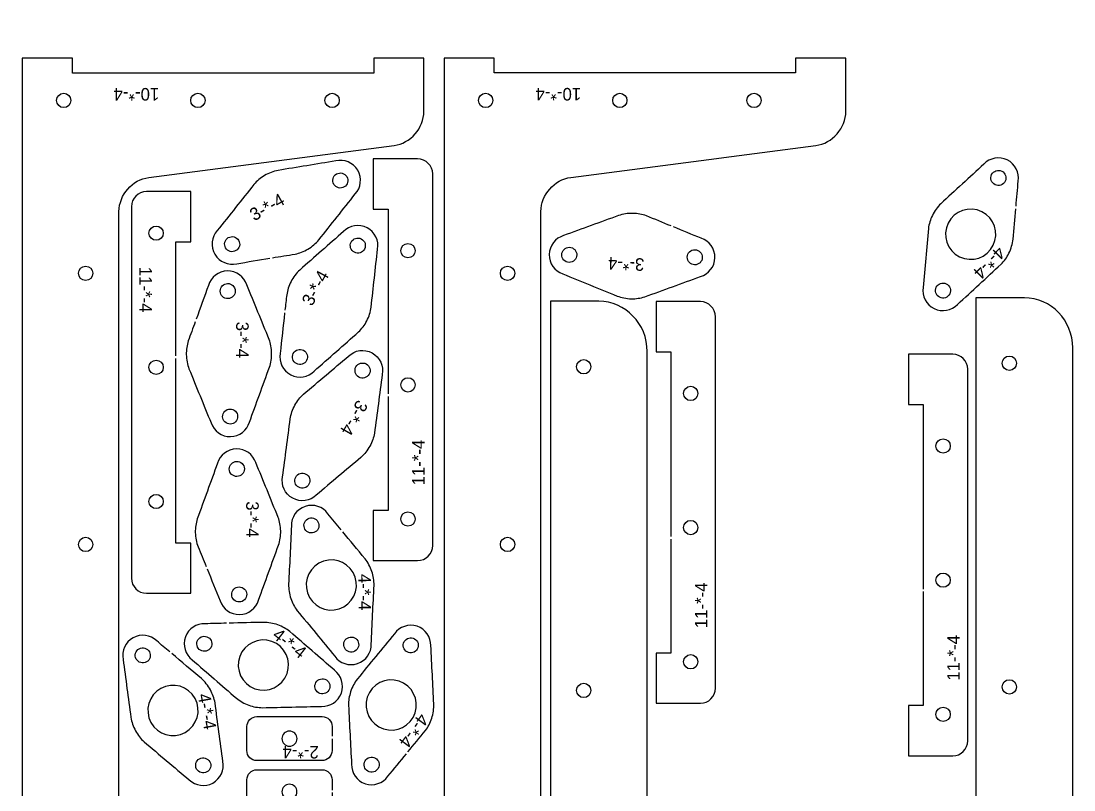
# Model space of a CAD drawing. Extents: x 573 to 951, y 367 to 673.
# Drawn here: x 573.3 to 783, y 519.4 to 672.6 of the extents above; entities that cross this region are included whole.
import ezdxf

# ---------------------------------------------------------------- set-up
doc = ezdxf.new("R2010")
doc.units = 0
for name, color, linetype in [('graviranje', 3, 'CONTINUOUS'), ('holes', 5, 'CONTINUOUS'), ('izrez', 7, 'CONTINUOUS')]:
    doc.layers.add(name, color=color, linetype=linetype)

msp = doc.modelspace()

# ---------------------------------------------------------------- linework, layer by layer
at = {"layer": 'holes'}
for points in [[(581.83, 655.32), (582.61, 655.32), (583.25, 655.96), (583.25, 656.75), (583.25, 657.53), (582.61, 658.17), (581.83, 658.17), (581.04, 658.17), (580.4, 657.53), (580.4, 656.75), (580.4, 655.96), (581.04, 655.32), (581.83, 655.32)], [(608.55, 655.32), (609.34, 655.32), (609.97, 655.96), (609.97, 656.75), (609.97, 657.53), (609.34, 658.17), (608.55, 658.17), (607.76, 658.17), (607.12, 657.53), (607.12, 656.75), (607.12, 655.96), (607.76, 655.32), (608.55, 655.32)], [(635.27, 655.32), (636.06, 655.32), (636.7, 655.96), (636.7, 656.75), (636.7, 657.53), (636.06, 658.17), (635.27, 658.17), (634.49, 658.17), (633.85, 657.53), (633.85, 656.75), (633.85, 655.96), (634.49, 655.32), (635.27, 655.32)], [(665.84, 655.32), (666.63, 655.32), (667.27, 655.96), (667.27, 656.75), (667.27, 657.54), (666.63, 658.17), (665.84, 658.17), (665.06, 658.17), (664.42, 657.54), (664.42, 656.75), (664.42, 655.96), (665.06, 655.32), (665.84, 655.32)], [(692.57, 655.32), (693.35, 655.32), (693.99, 655.96), (693.99, 656.75), (693.99, 657.54), (693.35, 658.17), (692.57, 658.17), (691.78, 658.17), (691.14, 657.54), (691.14, 656.75), (691.14, 655.96), (691.78, 655.32), (692.57, 655.32)], [(719.29, 655.32), (720.08, 655.32), (720.72, 655.96), (720.72, 656.75), (720.72, 657.54), (720.08, 658.17), (719.29, 658.17), (718.5, 658.17), (717.87, 657.54), (717.87, 656.75), (717.87, 655.96), (718.5, 655.32), (719.29, 655.32)], [(635.62, 640.03), (636.04, 639.32), (636.96, 639.08), (637.67, 639.5), (638.39, 639.92), (638.62, 640.84), (638.2, 641.56), (637.78, 642.27), (636.86, 642.51), (636.15, 642.09), (635.44, 641.67), (635.2, 640.75), (635.62, 640.03)], [(767.29, 639.96), (768.04, 639.59), (768.94, 639.9), (769.3, 640.64), (769.67, 641.38), (769.36, 642.28), (768.62, 642.65), (767.87, 643.02), (766.98, 642.71), (766.61, 641.97), (766.24, 641.22), (766.55, 640.32), (767.29, 639.96)], [(757.95, 632.3), (759.17, 634.77), (762.17, 635.79), (764.64, 634.57), (767.12, 633.35), (768.14, 630.36), (766.92, 627.88), (765.7, 625.4), (762.7, 624.38), (760.22, 625.6), (757.75, 626.82), (756.73, 629.82), (757.95, 632.3)], [(601.65, 630.3), (601.65, 631.09), (601.01, 631.72), (600.23, 631.72), (599.44, 631.72), (598.8, 631.09), (598.8, 630.3), (598.8, 629.51), (599.44, 628.88), (600.23, 628.88), (601.01, 628.88), (601.65, 629.51), (601.65, 630.3)], [(614.07, 627.36), (614.49, 626.64), (615.41, 626.4), (616.13, 626.82), (616.84, 627.24), (617.08, 628.16), (616.66, 628.88), (616.24, 629.59), (615.32, 629.83), (614.6, 629.41), (613.89, 628.99), (613.65, 628.07), (614.07, 627.36)], [(639.7, 626.5), (640.43, 626.12), (641.34, 626.41), (641.72, 627.14), (642.1, 627.88), (641.82, 628.78), (641.08, 629.17), (640.35, 629.55), (639.44, 629.26), (639.06, 628.53), (638.68, 627.79), (638.96, 626.89), (639.7, 626.5)], [(648.95, 626.81), (648.95, 626.02), (649.59, 625.39), (650.38, 625.39), (651.17, 625.39), (651.8, 626.02), (651.8, 626.81), (651.8, 627.6), (651.17, 628.24), (650.38, 628.24), (649.59, 628.24), (648.95, 627.6), (648.95, 626.81)], [(684, 625.96), (684.01, 626.78), (683.35, 627.47), (682.53, 627.49), (681.7, 627.5), (681.01, 626.84), (681, 626.02), (680.98, 625.19), (681.64, 624.5), (682.47, 624.49), (683.3, 624.47), (683.98, 625.13), (684, 625.96)], [(708.99, 625.47), (709.01, 626.3), (708.35, 626.98), (707.52, 627), (706.69, 627.01), (706.01, 626.35), (705.99, 625.53), (705.98, 624.7), (706.63, 624.01), (707.46, 624), (708.29, 623.98), (708.98, 624.64), (708.99, 625.47)], [(587.61, 622.31), (587.61, 623.09), (586.98, 623.73), (586.19, 623.73), (585.4, 623.73), (584.76, 623.09), (584.76, 622.31), (584.76, 621.52), (585.4, 620.88), (586.19, 620.88), (586.98, 620.88), (587.61, 621.52), (587.61, 622.31)], [(671.63, 622.31), (671.63, 623.1), (670.99, 623.73), (670.21, 623.73), (669.42, 623.73), (668.78, 623.1), (668.78, 622.31), (668.78, 621.52), (669.42, 620.88), (670.21, 620.88), (670.99, 620.88), (671.63, 621.52), (671.63, 622.31)], [(614.46, 620.27), (613.63, 620.26), (612.97, 619.57), (612.99, 618.75), (613, 617.92), (613.69, 617.26), (614.51, 617.28), (615.34, 617.29), (616, 617.98), (615.98, 618.8), (615.97, 619.63), (615.29, 620.29), (614.46, 620.27)], [(756.25, 617.53), (756.99, 617.16), (757.89, 617.47), (758.26, 618.21), (758.62, 618.96), (758.32, 619.85), (757.57, 620.22), (756.83, 620.59), (755.93, 620.28), (755.57, 619.54), (755.2, 618.79), (755.51, 617.9), (756.25, 617.53)], [(628.17, 604.32), (628.91, 603.94), (629.81, 604.22), (630.2, 604.96), (630.58, 605.69), (630.29, 606.6), (629.56, 606.98), (628.82, 607.36), (627.92, 607.08), (627.53, 606.34), (627.15, 605.61), (627.44, 604.7), (628.17, 604.32)], [(601.65, 603.58), (601.65, 604.36), (601.01, 605), (600.23, 605), (599.44, 605), (598.8, 604.36), (598.8, 603.58), (598.8, 602.79), (599.44, 602.15), (600.23, 602.15), (601.01, 602.15), (601.65, 602.79), (601.65, 603.58)], [(642.05, 604.26), (641.32, 604.66), (640.41, 604.39), (640.01, 603.66), (639.61, 602.94), (639.88, 602.02), (640.61, 601.63), (641.33, 601.23), (642.24, 601.5), (642.64, 602.22), (643.04, 602.95), (642.77, 603.86), (642.05, 604.26)], [(685.38, 605.12), (684.59, 605.12), (683.95, 604.48), (683.95, 603.7), (683.95, 602.91), (684.59, 602.27), (685.38, 602.27), (686.17, 602.27), (686.8, 602.91), (686.8, 603.7), (686.8, 604.48), (686.17, 605.12), (685.38, 605.12)], [(770.13, 605.82), (769.35, 605.82), (768.71, 605.18), (768.71, 604.4), (768.71, 603.61), (769.35, 602.97), (770.13, 602.97), (770.92, 602.97), (771.56, 603.61), (771.56, 604.4), (771.56, 605.18), (770.92, 605.82), (770.13, 605.82)], [(648.95, 600.09), (648.95, 599.3), (649.59, 598.66), (650.38, 598.66), (651.17, 598.66), (651.8, 599.3), (651.8, 600.09), (651.8, 600.87), (651.17, 601.51), (650.38, 601.51), (649.59, 601.51), (648.95, 600.87), (648.95, 600.09)], [(705.26, 598.39), (705.26, 597.6), (705.9, 596.96), (706.69, 596.96), (707.47, 596.96), (708.11, 597.6), (708.11, 598.39), (708.11, 599.17), (707.47, 599.81), (706.69, 599.81), (705.9, 599.81), (705.26, 599.17), (705.26, 598.39)], [(614.94, 595.28), (614.11, 595.26), (613.45, 594.58), (613.47, 593.75), (613.48, 592.92), (614.17, 592.26), (614.99, 592.28), (615.82, 592.3), (616.48, 592.98), (616.46, 593.81), (616.45, 594.64), (615.77, 595.3), (614.94, 595.28)], [(755.51, 587.91), (755.51, 587.12), (756.15, 586.49), (756.93, 586.49), (757.72, 586.49), (758.36, 587.12), (758.36, 587.91), (758.36, 588.7), (757.72, 589.34), (756.93, 589.34), (756.15, 589.34), (755.51, 588.7), (755.51, 587.91)], [(616.26, 584.84), (615.43, 584.82), (614.77, 584.14), (614.79, 583.31), (614.8, 582.48), (615.49, 581.82), (616.32, 581.84), (617.15, 581.85), (617.8, 582.54), (617.79, 583.36), (617.77, 584.19), (617.09, 584.85), (616.26, 584.84)], [(630.06, 582.32), (629.33, 582.72), (628.42, 582.45), (628.02, 581.72), (627.62, 581), (627.89, 580.09), (628.62, 579.69), (629.35, 579.29), (630.26, 579.56), (630.65, 580.29), (631.05, 581.01), (630.78, 581.92), (630.06, 582.32)], [(601.65, 576.85), (601.65, 577.64), (601.01, 578.28), (600.23, 578.28), (599.44, 578.28), (598.8, 577.64), (598.8, 576.85), (598.8, 576.06), (599.44, 575.43), (600.23, 575.43), (601.01, 575.43), (601.65, 576.06), (601.65, 576.85)], [(648.95, 573.36), (648.95, 572.57), (649.59, 571.94), (650.38, 571.94), (651.17, 571.94), (651.8, 572.57), (651.8, 573.36), (651.8, 574.15), (651.17, 574.79), (650.38, 574.79), (649.59, 574.79), (648.95, 574.15), (648.95, 573.36)], [(631.64, 570.66), (632.42, 570.92), (632.85, 571.77), (632.58, 572.56), (632.32, 573.34), (631.47, 573.77), (630.69, 573.51), (629.9, 573.24), (629.48, 572.39), (629.74, 571.61), (630, 570.82), (630.85, 570.4), (631.64, 570.66)], [(705.26, 571.66), (705.26, 570.87), (705.9, 570.24), (706.69, 570.24), (707.47, 570.24), (708.11, 570.87), (708.11, 571.66), (708.11, 572.45), (707.47, 573.09), (706.69, 573.09), (705.9, 573.09), (705.26, 572.45), (705.26, 571.66)], [(586.19, 566.87), (586.98, 566.87), (587.61, 567.51), (587.61, 568.3), (587.61, 569.08), (586.98, 569.72), (586.19, 569.72), (585.4, 569.72), (584.76, 569.08), (584.76, 568.3), (584.76, 567.51), (585.4, 566.87), (586.19, 566.87)], [(670.21, 566.88), (670.99, 566.88), (671.63, 567.51), (671.63, 568.3), (671.63, 569.09), (670.99, 569.73), (670.21, 569.73), (669.42, 569.73), (668.78, 569.09), (668.78, 568.3), (668.78, 567.51), (669.42, 566.88), (670.21, 566.88)], [(630.37, 558.64), (629.5, 561.26), (630.91, 564.09), (633.53, 564.97), (636.15, 565.84), (638.99, 564.43), (639.86, 561.81), (640.73, 559.19), (639.32, 556.35), (636.7, 555.48), (634.08, 554.61), (631.25, 556.02), (630.37, 558.64)], [(755.51, 561.19), (755.51, 560.4), (756.15, 559.76), (756.93, 559.76), (757.72, 559.76), (758.36, 560.4), (758.36, 561.19), (758.36, 561.97), (757.72, 562.61), (756.93, 562.61), (756.15, 562.61), (755.51, 561.97), (755.51, 561.19)], [(616.74, 559.84), (615.91, 559.82), (615.25, 559.14), (615.27, 558.31), (615.28, 557.48), (615.97, 556.83), (616.8, 556.84), (617.63, 556.86), (618.28, 557.54), (618.27, 558.37), (618.25, 559.2), (617.57, 559.86), (616.74, 559.84)], [(611.23, 548.01), (611.51, 548.78), (611.11, 549.64), (610.33, 549.92), (609.55, 550.21), (608.69, 549.8), (608.41, 549.02), (608.13, 548.24), (608.53, 547.38), (609.31, 547.1), (610.09, 546.82), (610.95, 547.23), (611.23, 548.01)], [(619.89, 539.57), (617.29, 540.51), (615.94, 543.37), (616.88, 545.97), (617.81, 548.57), (620.68, 549.92), (623.27, 548.98), (625.87, 548.05), (627.22, 545.18), (626.29, 542.58), (625.35, 539.99), (622.48, 538.64), (619.89, 539.57)], [(639.54, 546.94), (640.33, 547.21), (640.75, 548.05), (640.49, 548.84), (640.23, 549.63), (639.38, 550.05), (638.59, 549.79), (637.81, 549.53), (637.38, 548.68), (637.65, 547.89), (637.91, 547.11), (638.76, 546.68), (639.54, 546.94)], [(650.46, 546.78), (651.25, 546.52), (652.1, 546.95), (652.36, 547.73), (652.61, 548.52), (652.19, 549.37), (651.4, 549.63), (650.61, 549.89), (649.76, 549.46), (649.51, 548.67), (649.25, 547.88), (649.68, 547.03), (650.46, 546.78)], [(598.29, 544.89), (599.02, 545.29), (599.28, 546.2), (598.88, 546.93), (598.49, 547.65), (597.57, 547.92), (596.85, 547.52), (596.12, 547.12), (595.86, 546.21), (596.25, 545.48), (596.65, 544.76), (597.56, 544.49), (598.29, 544.89)], [(705.26, 544.94), (705.26, 544.15), (705.9, 543.51), (706.69, 543.51), (707.47, 543.51), (708.11, 544.15), (708.11, 544.94), (708.11, 545.72), (707.47, 546.36), (706.69, 546.36), (705.9, 546.36), (705.26, 545.72), (705.26, 544.94)], [(599.2, 532.84), (597.87, 535.26), (598.76, 538.3), (601.18, 539.63), (603.6, 540.96), (606.64, 540.08), (607.97, 537.65), (609.3, 535.23), (608.41, 532.19), (605.99, 530.87), (603.57, 529.54), (600.53, 530.42), (599.2, 532.84)], [(634.75, 539.54), (635.03, 540.31), (634.63, 541.17), (633.85, 541.45), (633.07, 541.74), (632.21, 541.33), (631.93, 540.55), (631.65, 539.77), (632.05, 538.91), (632.83, 538.63), (633.61, 538.35), (634.47, 538.76), (634.75, 539.54)], [(642.28, 537.88), (643.15, 540.51), (645.97, 541.94), (648.59, 541.07), (651.22, 540.21), (652.65, 537.39), (651.79, 534.77), (650.93, 532.14), (648.1, 530.71), (645.48, 531.57), (642.85, 532.43), (641.42, 535.26), (642.28, 537.88)], [(770.13, 541.35), (769.35, 541.35), (768.71, 540.71), (768.71, 539.92), (768.71, 539.14), (769.35, 538.5), (770.13, 538.5), (770.92, 538.5), (771.56, 539.14), (771.56, 539.92), (771.56, 540.71), (770.92, 541.35), (770.13, 541.35)], [(685.38, 540.65), (684.59, 540.65), (683.95, 540.01), (683.95, 539.22), (683.95, 538.44), (684.59, 537.8), (685.38, 537.8), (686.17, 537.8), (686.8, 538.44), (686.8, 539.22), (686.8, 540.01), (686.17, 540.65), (685.38, 540.65)], [(755.51, 534.46), (755.51, 533.67), (756.15, 533.04), (756.93, 533.04), (757.72, 533.04), (758.36, 533.67), (758.36, 534.46), (758.36, 535.25), (757.72, 535.89), (756.93, 535.89), (756.15, 535.89), (755.51, 535.25), (755.51, 534.46)], [(625.28, 529.62), (625.28, 530.45), (625.95, 531.12), (626.78, 531.12), (627.61, 531.12), (628.28, 530.45), (628.28, 529.62), (628.28, 528.79), (627.61, 528.12), (626.78, 528.12), (625.95, 528.12), (625.28, 528.79), (625.28, 529.62)], [(610.32, 522.98), (611.05, 523.37), (611.31, 524.29), (610.91, 525.01), (610.51, 525.74), (609.6, 526), (608.88, 525.61), (608.15, 525.21), (607.88, 524.3), (608.28, 523.57), (608.68, 522.84), (609.59, 522.58), (610.32, 522.98)], [(642.67, 523.02), (643.46, 522.76), (644.31, 523.19), (644.56, 523.98), (644.82, 524.77), (644.39, 525.61), (643.61, 525.87), (642.82, 526.13), (641.97, 525.7), (641.71, 524.91), (641.45, 524.13), (641.88, 523.28), (642.67, 523.02)], [(625.27, 519.04), (625.27, 519.87), (625.95, 520.54), (626.77, 520.54), (627.6, 520.54), (628.27, 519.87), (628.27, 519.04), (628.27, 518.21), (627.6, 517.54), (626.77, 517.54), (625.95, 517.54), (625.27, 518.21), (625.27, 519.04)]]:
    msp.add_open_spline(points, degree=3, knots=[0, 0, 0, 0, 1, 1, 1, 2, 2, 2, 3, 3, 3, 4, 4, 4, 4], dxfattribs=at)
at = {"layer": 'izrez'}
for points, knots in [([(583.55, 662.2), (603.55, 662.2), (623.55, 662.2), (643.55, 662.2), (643.55, 663.19), (643.55, 664.17), (643.55, 665.15), (646.88, 665.15), (650.22, 665.15), (653.55, 665.15), (653.55, 661.61), (653.55, 658.07), (653.55, 654.53), (653.55, 651.23), (650.87, 648.19), (647.6, 647.76), (631.33, 645.64), (615.05, 643.52), (598.78, 641.4), (595.51, 640.98), (592.83, 637.93), (592.83, 634.63), (592.83, 632.09), (592.83, 629.56), (592.83, 627.02), (592.83, 559.1), (592.83, 491.17), (592.83, 423.25), (589.62, 423.25), (586.4, 423.25), (583.19, 423.25), (577.89, 423.25), (573.55, 427.75), (573.55, 433.25), (573.55, 510.55), (573.55, 587.85), (573.55, 665.15), (576.88, 665.15), (580.22, 665.15), (583.55, 665.15), (583.55, 664.17), (583.55, 663.19), (583.55, 662.2)], [0, 0, 0, 0, 1, 1, 1, 2, 2, 2, 3, 3, 3, 4, 4, 4, 5, 5, 5, 6, 6, 6, 7, 7, 7, 8, 8, 8, 9, 9, 9, 10, 10, 10, 11, 11, 11, 12, 12, 12, 13, 13, 13, 14, 14, 14, 14]), ([(667.57, 662.21), (687.57, 662.21), (707.57, 662.21), (727.57, 662.21), (727.57, 663.19), (727.57, 664.17), (727.57, 665.16), (730.9, 665.16), (734.23, 665.16), (737.57, 665.16), (737.57, 661.62), (737.57, 658.08), (737.57, 654.54), (737.57, 651.24), (734.89, 648.19), (731.62, 647.76), (715.34, 645.64), (699.07, 643.53), (682.8, 641.41), (679.53, 640.98), (676.85, 637.93), (676.85, 634.63), (676.85, 632.1), (676.85, 629.56), (676.85, 627.03), (676.85, 559.1), (676.85, 491.18), (676.85, 423.25), (673.64, 423.25), (670.42, 423.25), (667.21, 423.25), (661.91, 423.25), (657.57, 427.75), (657.57, 433.25), (657.57, 510.55), (657.57, 587.85), (657.57, 665.16), (660.9, 665.16), (664.23, 665.16), (667.57, 665.16), (667.57, 664.17), (667.57, 663.19), (667.57, 662.21)], [0, 0, 0, 0, 1, 1, 1, 2, 2, 2, 3, 3, 3, 4, 4, 4, 5, 5, 5, 6, 6, 6, 7, 7, 7, 8, 8, 8, 9, 9, 9, 10, 10, 10, 11, 11, 11, 12, 12, 12, 13, 13, 13, 14, 14, 14, 14]), ([(623.4, 625.4), (624.9, 625.64), (626.39, 625.89), (627.89, 626.14), (628.77, 626.32), (629.63, 626.65), (630.45, 627.13), (631.31, 627.64), (632.05, 628.27), (632.65, 628.99), (635.06, 632.03), (637.47, 635.07), (639.88, 638.11), (641.02, 639.37), (641.27, 641.28), (640.36, 642.82), (639.45, 644.37), (637.66, 645.08), (636, 644.69), (632.17, 644.06), (628.34, 643.43), (624.51, 642.8), (623.59, 642.62), (622.68, 642.28), (621.83, 641.78), (621.01, 641.3), (620.3, 640.71), (619.71, 640.03), (617.28, 636.95), (614.84, 633.88), (612.4, 630.81), (611.26, 629.54), (611.01, 627.63), (611.92, 626.09), (612.83, 624.54), (614.61, 623.83), (616.27, 624.22), (618.47, 624.58), (620.67, 624.95), (622.88, 625.31)], [0, 0, 0, 0, 0.386341, 0.386341, 0.386341, 1.386341, 1.386341, 1.386341, 2.386341, 2.386341, 2.386341, 3.386341, 3.386341, 3.386341, 4.386341, 4.386341, 4.386341, 5.386341, 5.386341, 5.386341, 6.386341, 6.386341, 6.386341, 7.386341, 7.386341, 7.386341, 8.386341, 8.386341, 8.386341, 9.386341, 9.386341, 9.386341, 10.386341, 10.386341, 10.386341, 11.386341, 11.386341, 11.386341, 11.954852, 11.954852, 11.954852, 11.954852]), ([(646.42, 597.8), (646.42, 590.23), (646.42, 582.66), (646.42, 575.09), (645.44, 575.09), (644.46, 575.09), (643.47, 575.09), (643.47, 571.75), (643.47, 568.42), (643.47, 565.09), (646.41, 565.09), (649.35, 565.09), (652.3, 565.09), (653.95, 565.09), (655.3, 566.44), (655.3, 568.09), (655.3, 592.75), (655.3, 617.42), (655.3, 642.09), (655.3, 643.74), (653.95, 645.09), (652.3, 645.09), (649.36, 645.09), (646.41, 645.09), (643.47, 645.09), (643.47, 641.75), (643.47, 638.42), (643.47, 635.09), (644.46, 635.09), (645.44, 635.09), (646.42, 635.09), (646.42, 622.82), (646.42, 610.56), (646.42, 598.3)], [0, 0, 0, 0, 0.378548, 0.378548, 0.378548, 1.378548, 1.378548, 1.378548, 2.378548, 2.378548, 2.378548, 3.378548, 3.378548, 3.378548, 4.378548, 4.378548, 4.378548, 5.378548, 5.378548, 5.378548, 6.378548, 6.378548, 6.378548, 7.378548, 7.378548, 7.378548, 8.378548, 8.378548, 8.378548, 9.378548, 9.378548, 9.378548, 9.991667, 9.991667, 9.991667, 9.991667]), ([(771.46, 635.67), (771.61, 637.34), (771.76, 639.02), (771.91, 640.69), (772.17, 642.37), (771.33, 644.1), (769.72, 644.89), (768.11, 645.68), (766.23, 645.3), (765.05, 644.06), (762.2, 641.43), (759.34, 638.8), (756.49, 636.17), (755.82, 635.51), (755.25, 634.73), (754.81, 633.84), (754.39, 632.99), (754.13, 632.11), (754.01, 631.22), (753.66, 627.31), (753.31, 623.4), (752.96, 619.49), (752.69, 617.81), (753.53, 616.08), (755.14, 615.29), (756.75, 614.49), (758.64, 614.88), (759.81, 616.12), (762.7, 618.78), (765.58, 621.44), (768.47, 624.1), (769.1, 624.73), (769.64, 625.48), (770.06, 626.33), (770.5, 627.23), (770.77, 628.16), (770.88, 629.1), (771.06, 631.13), (771.24, 633.15), (771.42, 635.17)], [0, 0, 0, 0, 0.433091, 0.433091, 0.433091, 1.433091, 1.433091, 1.433091, 2.433091, 2.433091, 2.433091, 3.433091, 3.433091, 3.433091, 4.433091, 4.433091, 4.433091, 5.433091, 5.433091, 5.433091, 6.433091, 6.433091, 6.433091, 7.433091, 7.433091, 7.433091, 8.433091, 8.433091, 8.433091, 9.433091, 9.433091, 9.433091, 10.433091, 10.433091, 10.433091, 11.433091, 11.433091, 11.433091, 11.956842, 11.956842, 11.956842, 11.956842]), ([(604.18, 605.86), (604.18, 613.43), (604.18, 621), (604.18, 628.58), (605.17, 628.58), (606.15, 628.58), (607.13, 628.58), (607.13, 631.91), (607.13, 635.24), (607.13, 638.58), (604.19, 638.58), (601.25, 638.58), (598.31, 638.58), (596.66, 638.58), (595.31, 637.23), (595.31, 635.58), (595.31, 610.91), (595.31, 586.24), (595.31, 561.57), (595.31, 559.92), (596.66, 558.57), (598.31, 558.57), (601.25, 558.57), (604.19, 558.57), (607.13, 558.57), (607.13, 561.91), (607.13, 565.24), (607.13, 568.58), (606.15, 568.58), (605.17, 568.58), (604.18, 568.58), (604.18, 580.84), (604.18, 593.1), (604.18, 605.36)], [0, 0, 0, 0, 0.378548, 0.378548, 0.378548, 1.378548, 1.378548, 1.378548, 2.378548, 2.378548, 2.378548, 3.378548, 3.378548, 3.378548, 4.378548, 4.378548, 4.378548, 5.378548, 5.378548, 5.378548, 6.378548, 6.378548, 6.378548, 7.378548, 7.378548, 7.378548, 8.378548, 8.378548, 8.378548, 9.378548, 9.378548, 9.378548, 9.991667, 9.991667, 9.991667, 9.991667]), ([(702.77, 631.74), (701.13, 632.41), (699.5, 633.08), (697.86, 633.75), (697.02, 634.05), (696.11, 634.22), (695.16, 634.24), (694.16, 634.26), (693.2, 634.11), (692.31, 633.81), (688.66, 632.48), (685.02, 631.15), (681.38, 629.83), (679.74, 629.35), (678.53, 627.86), (678.5, 626.06), (678.46, 624.27), (679.61, 622.73), (681.23, 622.19), (684.83, 620.72), (688.42, 619.25), (692.01, 617.78), (692.89, 617.45), (693.84, 617.26), (694.83, 617.24), (695.78, 617.22), (696.69, 617.36), (697.55, 617.63), (701.23, 618.97), (704.92, 620.31), (708.61, 621.65), (710.25, 622.13), (711.46, 623.62), (711.49, 625.42), (711.53, 627.21), (710.38, 628.75), (708.76, 629.29), (706.92, 630.04), (705.08, 630.8), (703.23, 631.55)], [0, 0, 0, 0, 0.450427, 0.450427, 0.450427, 1.450427, 1.450427, 1.450427, 2.450427, 2.450427, 2.450427, 3.450427, 3.450427, 3.450427, 4.450427, 4.450427, 4.450427, 5.450427, 5.450427, 5.450427, 6.450427, 6.450427, 6.450427, 7.450427, 7.450427, 7.450427, 8.450427, 8.450427, 8.450427, 9.450427, 9.450427, 9.450427, 10.450427, 10.450427, 10.450427, 11.450427, 11.450427, 11.450427, 11.957529, 11.957529, 11.957529, 11.957529]), ([(625.82, 614.41), (625.52, 611.73), (625.23, 609.04), (624.93, 606.36), (624.63, 604.68), (625.43, 602.93), (627.02, 602.1), (628.61, 601.27), (630.5, 601.62), (631.7, 602.83), (634.65, 605.43), (637.59, 608.03), (640.53, 610.62), (641.18, 611.25), (641.73, 611.98), (642.17, 612.82), (642.63, 613.71), (642.92, 614.64), (643.05, 615.58), (643.48, 619.43), (643.9, 623.28), (644.33, 627.14), (644.63, 628.81), (643.83, 630.56), (642.23, 631.39), (640.64, 632.21), (638.75, 631.86), (637.55, 630.65), (634.64, 628.08), (631.73, 625.52), (628.82, 622.95), (628.13, 622.31), (627.54, 621.54), (627.09, 620.66), (626.65, 619.82), (626.37, 618.94), (626.23, 618.05), (626.11, 617.02), (626, 615.98), (625.88, 614.95)], [0, 0, 0, 0, 0.688929, 0.688929, 0.688929, 1.688929, 1.688929, 1.688929, 2.688929, 2.688929, 2.688929, 3.688929, 3.688929, 3.688929, 4.688929, 4.688929, 4.688929, 5.688929, 5.688929, 5.688929, 6.688929, 6.688929, 6.688929, 7.688929, 7.688929, 7.688929, 8.688929, 8.688929, 8.688929, 9.688929, 9.688929, 9.688929, 10.688929, 10.688929, 10.688929, 11.688929, 11.688929, 11.688929, 11.954327, 11.954327, 11.954327, 11.954327]), ([(608.01, 612.67), (607.55, 611.39), (607.08, 610.11), (606.62, 608.83), (606.35, 607.98), (606.21, 607.06), (606.23, 606.12), (606.25, 605.12), (606.44, 604.16), (606.77, 603.28), (608.24, 599.69), (609.7, 596.1), (611.17, 592.51), (611.71, 590.9), (613.25, 589.75), (615.04, 589.78), (616.84, 589.82), (618.33, 591.03), (618.81, 592.66), (620.14, 596.31), (621.47, 599.96), (622.8, 603.61), (623.09, 604.5), (623.24, 605.45), (623.22, 606.44), (623.21, 607.39), (623.03, 608.3), (622.73, 609.14), (621.25, 612.77), (619.76, 616.41), (618.28, 620.04), (617.74, 621.66), (616.2, 622.81), (614.41, 622.78), (612.62, 622.74), (611.12, 621.53), (610.64, 619.9), (609.82, 617.65), (609.01, 615.4), (608.19, 613.15)], [0, 0, 0, 0, 0.347164, 0.347164, 0.347164, 1.347164, 1.347164, 1.347164, 2.347164, 2.347164, 2.347164, 3.347164, 3.347164, 3.347164, 4.347164, 4.347164, 4.347164, 5.347164, 5.347164, 5.347164, 6.347164, 6.347164, 6.347164, 7.347164, 7.347164, 7.347164, 8.347164, 8.347164, 8.347164, 9.347164, 9.347164, 9.347164, 10.347164, 10.347164, 10.347164, 11.347164, 11.347164, 11.347164, 11.957431, 11.957431, 11.957431, 11.957431]), ([(688.02, 377.78), (668.02, 377.78), (648.02, 377.78), (628.02, 377.78), (628.02, 376.8), (628.02, 375.82), (628.02, 374.83), (624.69, 374.83), (621.35, 374.83), (618.02, 374.83), (618.02, 378.37), (618.02, 381.91), (618.02, 385.45), (618.02, 388.75), (620.7, 391.8), (623.97, 392.23), (640.24, 394.35), (656.51, 396.46), (672.79, 398.58), (676.06, 399.01), (678.74, 402.06), (678.74, 405.36), (678.74, 407.89), (678.74, 410.43), (678.74, 412.96), (678.74, 480.89), (678.74, 548.81), (678.74, 616.74), (681.95, 616.74), (685.16, 616.74), (688.38, 616.74), (693.68, 616.74), (698.02, 612.24), (698.02, 606.74), (698.02, 529.44), (698.02, 452.14), (698.02, 374.83), (694.68, 374.83), (691.35, 374.83), (688.02, 374.83), (688.02, 375.82), (688.02, 376.8), (688.02, 377.78)], [0, 0, 0, 0, 1, 1, 1, 2, 2, 2, 3, 3, 3, 4, 4, 4, 5, 5, 5, 6, 6, 6, 7, 7, 7, 8, 8, 8, 9, 9, 9, 10, 10, 10, 11, 11, 11, 12, 12, 12, 13, 13, 13, 14, 14, 14, 14]), ([(772.77, 378.48), (752.77, 378.48), (732.77, 378.48), (712.77, 378.48), (712.77, 377.5), (712.77, 376.52), (712.77, 375.53), (709.44, 375.53), (706.11, 375.53), (702.77, 375.53), (702.77, 379.07), (702.77, 382.61), (702.77, 386.15), (702.77, 389.45), (705.45, 392.5), (708.72, 392.93), (725, 395.04), (741.27, 397.16), (757.54, 399.28), (760.81, 399.71), (763.49, 402.76), (763.49, 406.06), (763.49, 408.59), (763.49, 411.13), (763.49, 413.66), (763.49, 481.59), (763.49, 549.51), (763.49, 617.44), (766.7, 617.44), (769.92, 617.44), (773.13, 617.44), (778.43, 617.44), (782.77, 612.94), (782.77, 607.44), (782.77, 530.14), (782.77, 452.83), (782.77, 375.53), (779.44, 375.53), (776.11, 375.53), (772.77, 375.53), (772.77, 376.52), (772.77, 377.5), (772.77, 378.48)], [0, 0, 0, 0, 1, 1, 1, 2, 2, 2, 3, 3, 3, 4, 4, 4, 5, 5, 5, 6, 6, 6, 7, 7, 7, 8, 8, 8, 9, 9, 9, 10, 10, 10, 11, 11, 11, 12, 12, 12, 13, 13, 13, 14, 14, 14, 14]), ([(702.73, 569.37), (702.73, 561.8), (702.73, 554.23), (702.73, 546.66), (701.75, 546.66), (700.76, 546.66), (699.78, 546.66), (699.78, 543.33), (699.78, 539.99), (699.78, 536.66), (702.72, 536.66), (705.66, 536.66), (708.6, 536.66), (710.25, 536.66), (711.6, 538.01), (711.6, 539.66), (711.6, 564.33), (711.6, 589), (711.6, 613.66), (711.6, 615.31), (710.25, 616.66), (708.6, 616.66), (705.66, 616.66), (702.72, 616.66), (699.78, 616.66), (699.78, 613.33), (699.78, 609.99), (699.78, 606.66), (700.76, 606.66), (701.75, 606.66), (702.73, 606.66), (702.73, 594.4), (702.73, 582.14), (702.73, 569.87)], [0, 0, 0, 0, 0.378548, 0.378548, 0.378548, 1.378548, 1.378548, 1.378548, 2.378548, 2.378548, 2.378548, 3.378548, 3.378548, 3.378548, 4.378548, 4.378548, 4.378548, 5.378548, 5.378548, 5.378548, 6.378548, 6.378548, 6.378548, 7.378548, 7.378548, 7.378548, 8.378548, 8.378548, 8.378548, 9.378548, 9.378548, 9.378548, 9.991667, 9.991667, 9.991667, 9.991667]), ([(632.12, 578.13), (635.08, 580.64), (638.05, 583.14), (641.01, 585.65), (641.71, 586.27), (642.32, 587.03), (642.79, 587.9), (643.24, 588.73), (643.55, 589.6), (643.7, 590.49), (644.22, 594.38), (644.73, 598.27), (645.25, 602.16), (645.59, 603.83), (644.82, 605.59), (643.24, 606.45), (641.67, 607.31), (639.77, 607.01), (638.55, 605.82), (635.55, 603.29), (632.56, 600.75), (629.56, 598.22), (628.9, 597.61), (628.33, 596.88), (627.87, 596.05), (627.39, 595.17), (627.09, 594.25), (626.94, 593.32), (626.43, 589.48), (625.92, 585.63), (625.41, 581.79), (625.08, 580.12), (625.85, 578.35), (627.42, 577.5), (628.99, 576.63), (630.89, 576.94), (632.12, 578.13)], [0, 0, 0, 0, 1, 1, 1, 2, 2, 2, 3, 3, 3, 4, 4, 4, 5, 5, 5, 6, 6, 6, 7, 7, 7, 8, 8, 8, 9, 9, 9, 10, 10, 10, 11, 11, 11, 12, 12, 12, 12]), ([(752.97, 558.9), (752.97, 551.33), (752.97, 543.76), (752.97, 536.19), (751.99, 536.19), (751.01, 536.19), (750.02, 536.19), (750.02, 532.85), (750.02, 529.52), (750.02, 526.19), (752.97, 526.19), (755.91, 526.19), (758.85, 526.19), (760.5, 526.19), (761.85, 527.54), (761.85, 529.19), (761.85, 553.85), (761.85, 578.52), (761.85, 603.19), (761.85, 604.84), (760.5, 606.19), (758.85, 606.19), (755.91, 606.19), (752.97, 606.19), (750.02, 606.19), (750.02, 602.85), (750.02, 599.52), (750.02, 596.19), (751.01, 596.19), (751.99, 596.19), (752.97, 596.19), (752.97, 583.92), (752.97, 571.66), (752.97, 559.4)], [0, 0, 0, 0, 0.378548, 0.378548, 0.378548, 1.378548, 1.378548, 1.378548, 2.378548, 2.378548, 2.378548, 3.378548, 3.378548, 3.378548, 4.378548, 4.378548, 4.378548, 5.378548, 5.378548, 5.378548, 6.378548, 6.378548, 6.378548, 7.378548, 7.378548, 7.378548, 8.378548, 8.378548, 8.378548, 9.378548, 9.378548, 9.378548, 9.991667, 9.991667, 9.991667, 9.991667]), ([(610.37, 563.43), (611.24, 561.31), (612.11, 559.19), (612.97, 557.07), (613.51, 555.46), (615.05, 554.31), (616.85, 554.34), (618.64, 554.38), (620.14, 555.59), (620.61, 557.22), (621.94, 560.87), (623.27, 564.52), (624.6, 568.17), (624.89, 569.06), (625.05, 570.01), (625.03, 571), (625.01, 571.95), (624.84, 572.86), (624.53, 573.7), (623.05, 577.33), (621.57, 580.97), (620.08, 584.6), (619.55, 586.22), (618.01, 587.37), (616.21, 587.34), (614.42, 587.3), (612.92, 586.09), (612.45, 584.46), (611.1, 580.77), (609.76, 577.08), (608.42, 573.39), (608.15, 572.54), (608.01, 571.62), (608.03, 570.68), (608.05, 569.68), (608.24, 568.72), (608.57, 567.84), (609.11, 566.54), (609.64, 565.23), (610.17, 563.93)], [0, 0, 0, 0, 0.590933, 0.590933, 0.590933, 1.590933, 1.590933, 1.590933, 2.590933, 2.590933, 2.590933, 3.590933, 3.590933, 3.590933, 4.590933, 4.590933, 4.590933, 5.590933, 5.590933, 5.590933, 6.590933, 6.590933, 6.590933, 7.590933, 7.590933, 7.590933, 8.590933, 8.590933, 8.590933, 9.590933, 9.590933, 9.590933, 10.590933, 10.590933, 10.590933, 11.590933, 11.590933, 11.590933, 11.953986, 11.953986, 11.953986, 11.953986]), ([(637.06, 571.21), (636.18, 572.28), (635.29, 573.35), (634.41, 574.42), (633.41, 575.81), (631.6, 576.44), (629.9, 575.88), (628.19, 575.31), (627.13, 573.71), (627.16, 572), (626.98, 568.13), (626.8, 564.25), (626.61, 560.37), (626.6, 559.43), (626.74, 558.48), (627.05, 557.54), (627.35, 556.64), (627.79, 555.82), (628.33, 555.11), (630.83, 552.08), (633.32, 549.05), (635.82, 546.03), (636.82, 544.64), (638.63, 544), (640.33, 544.57), (642.03, 545.14), (643.1, 546.74), (643.07, 548.44), (643.25, 552.36), (643.43, 556.28), (643.62, 560.2), (643.62, 561.1), (643.48, 562.01), (643.18, 562.91), (642.86, 563.86), (642.4, 564.71), (641.82, 565.46), (640.34, 567.25), (638.86, 569.04), (637.38, 570.82)], [0, 0, 0, 0, 0.358547, 0.358547, 0.358547, 1.358547, 1.358547, 1.358547, 2.358547, 2.358547, 2.358547, 3.358547, 3.358547, 3.358547, 4.358547, 4.358547, 4.358547, 5.358547, 5.358547, 5.358547, 6.358547, 6.358547, 6.358547, 7.358547, 7.358547, 7.358547, 8.358547, 8.358547, 8.358547, 9.358547, 9.358547, 9.358547, 10.358547, 10.358547, 10.358547, 11.358547, 11.358547, 11.358547, 11.956997, 11.956997, 11.956997, 11.956997]), ([(614.27, 552.61), (612.85, 552.58), (611.42, 552.54), (609.99, 552.51), (608.29, 552.58), (606.66, 551.56), (606.06, 549.87), (605.45, 548.18), (606.05, 546.35), (607.41, 545.32), (610.34, 542.78), (613.27, 540.24), (616.2, 537.69), (616.93, 537.1), (617.77, 536.62), (618.7, 536.28), (619.59, 535.96), (620.5, 535.8), (621.4, 535.78), (625.32, 535.87), (629.24, 535.96), (633.17, 536.05), (634.87, 535.97), (636.5, 537), (637.11, 538.69), (637.71, 540.37), (637.12, 542.2), (635.76, 543.23), (632.79, 545.8), (629.83, 548.37), (626.86, 550.94), (626.16, 551.5), (625.35, 551.95), (624.46, 552.28), (623.52, 552.61), (622.56, 552.78), (621.62, 552.78), (619.34, 552.73), (617.06, 552.68), (614.77, 552.62)], [0, 0, 0, 0, 0.368513, 0.368513, 0.368513, 1.368513, 1.368513, 1.368513, 2.368513, 2.368513, 2.368513, 3.368513, 3.368513, 3.368513, 4.368513, 4.368513, 4.368513, 5.368513, 5.368513, 5.368513, 6.368513, 6.368513, 6.368513, 7.368513, 7.368513, 7.368513, 8.368513, 8.368513, 8.368513, 9.368513, 9.368513, 9.368513, 10.368513, 10.368513, 10.368513, 11.368513, 11.368513, 11.368513, 11.957, 11.957, 11.957, 11.957]), ([(650.37, 526.99), (651.53, 528.4), (652.69, 529.82), (653.85, 531.24), (654.39, 531.96), (654.82, 532.77), (655.11, 533.67), (655.42, 534.62), (655.56, 535.59), (655.53, 536.53), (655.33, 540.4), (655.13, 544.27), (654.93, 548.15), (654.96, 549.85), (653.88, 551.44), (652.18, 552), (650.47, 552.56), (648.66, 551.91), (647.67, 550.52), (645.21, 547.52), (642.76, 544.51), (640.3, 541.51), (639.73, 540.77), (639.27, 539.92), (638.96, 538.97), (638.66, 538.07), (638.53, 537.16), (638.53, 536.26), (638.73, 532.34), (638.94, 528.43), (639.14, 524.51), (639.11, 522.8), (640.19, 521.21), (641.89, 520.65), (643.59, 520.09), (645.4, 520.73), (646.39, 522.12), (647.61, 523.61), (648.83, 525.11), (650.06, 526.6)], [0, 0, 0, 0, 0.466309, 0.466309, 0.466309, 1.466309, 1.466309, 1.466309, 2.466309, 2.466309, 2.466309, 3.466309, 3.466309, 3.466309, 4.466309, 4.466309, 4.466309, 5.466309, 5.466309, 5.466309, 6.466309, 6.466309, 6.466309, 7.466309, 7.466309, 7.466309, 8.466309, 8.466309, 8.466309, 9.466309, 9.466309, 9.466309, 10.466309, 10.466309, 10.466309, 11.466309, 11.466309, 11.466309, 11.957481, 11.957481, 11.957481, 11.957481]), ([(602.94, 546.91), (602.07, 547.63), (601.21, 548.36), (600.34, 549.09), (599.11, 550.27), (597.22, 550.58), (595.64, 549.71), (594.07, 548.85), (593.31, 547.08), (593.65, 545.41), (594.16, 541.56), (594.68, 537.72), (595.19, 533.87), (595.35, 532.94), (595.66, 532.03), (596.13, 531.16), (596.59, 530.33), (597.16, 529.6), (597.82, 529), (600.82, 526.47), (603.82, 523.94), (606.82, 521.41), (608.05, 520.23), (609.95, 519.92), (611.52, 520.78), (613.09, 521.65), (613.86, 523.41), (613.52, 525.08), (613, 528.97), (612.48, 532.86), (611.95, 536.75), (611.79, 537.63), (611.49, 538.51), (611.04, 539.34), (610.55, 540.21), (609.94, 540.97), (609.24, 541.6), (607.27, 543.26), (605.29, 544.92), (603.32, 546.58)], [0, 0, 0, 0, 0.291658, 0.291658, 0.291658, 1.291658, 1.291658, 1.291658, 2.291658, 2.291658, 2.291658, 3.291658, 3.291658, 3.291658, 4.291658, 4.291658, 4.291658, 5.291658, 5.291658, 5.291658, 6.291658, 6.291658, 6.291658, 7.291658, 7.291658, 7.291658, 8.291658, 8.291658, 8.291658, 9.291658, 9.291658, 9.291658, 10.291658, 10.291658, 10.291658, 11.291658, 11.291658, 11.291658, 11.95696, 11.95696, 11.95696, 11.95696]), ([(635.27, 529.6), (635.26, 528.81), (635.26, 528.02), (635.26, 527.24), (635.26, 526.14), (634.35, 525.24), (633.25, 525.24), (628.93, 525.24), (624.6, 525.24), (620.28, 525.24), (619.18, 525.24), (618.28, 526.14), (618.29, 527.24), (618.29, 528.83), (618.29, 530.42), (618.3, 532.01), (618.3, 533.11), (619.2, 534.01), (620.3, 534.01), (624.63, 534.01), (628.95, 534.01), (633.28, 534.01), (634.38, 534.01), (635.28, 533.11), (635.27, 532.01), (635.27, 531.37), (635.27, 530.74), (635.27, 530.1)], [0, 0, 0, 0, 0.495537, 0.495537, 0.495537, 1.495537, 1.495537, 1.495537, 2.495537, 2.495537, 2.495537, 3.495537, 3.495537, 3.495537, 4.495537, 4.495537, 4.495537, 5.495537, 5.495537, 5.495537, 6.495537, 6.495537, 6.495537, 7.495537, 7.495537, 7.495537, 7.895238, 7.895238, 7.895238, 7.895238]), ([(635.26, 518.89), (635.26, 518.15), (635.26, 517.4), (635.25, 516.66), (635.25, 515.56), (634.35, 514.66), (633.25, 514.66), (628.92, 514.66), (624.6, 514.66), (620.27, 514.66), (619.17, 514.66), (618.28, 515.56), (618.28, 516.66), (618.28, 518.25), (618.29, 519.84), (618.29, 521.43), (618.3, 522.53), (619.2, 523.43), (620.3, 523.43), (624.62, 523.43), (628.95, 523.43), (633.27, 523.43), (634.37, 523.43), (635.27, 522.53), (635.27, 521.43), (635.27, 520.75), (635.26, 520.07), (635.26, 519.39)], [0, 0, 0, 0, 0.468379, 0.468379, 0.468379, 1.468379, 1.468379, 1.468379, 2.468379, 2.468379, 2.468379, 3.468379, 3.468379, 3.468379, 4.468379, 4.468379, 4.468379, 5.468379, 5.468379, 5.468379, 6.468379, 6.468379, 6.468379, 7.468379, 7.468379, 7.468379, 7.895238, 7.895238, 7.895238, 7.895238])]:
    msp.add_open_spline(points, degree=3, knots=knots, dxfattribs=at)

# ---------------------------------------------------------------- texts
at = {"layer": 'graviranje'}
for s, rotation, p in [('10-*-4', 180, (600.85, 659.22)), ('10-*-4', 180, (684.87, 659.23)), ('3-*-4', 29.375, (619.76, 632.65)), ('4-*-4', 225.5671, (767.81, 627.86)), ('3-*-4', 177.78, (697.49, 625.27)), ('11-*-4', 270, (596.9, 623.61)), ('3-*-4', 61.4467, (631.28, 615.62)), ('3-*-4', 270, (616.16, 612.67)), ('3-*-4', 240.2451, (640.35, 597.27)), ('11-*-4', 90, (653.7, 580.06)), ('3-*-4', 270, (618.16, 576.91)), ('4-*-4', 270.2199, (640.5, 562.42)), ('11-*-4', 90, (710.01, 551.63)), ('4-*-4', 321.9791, (623.19, 549.87)), ('11-*-4', 90, (760.26, 541.16)), ('4-*-4', 280.5448, (608.49, 538.37)), ('4-*-4', 233.6203, (652.67, 534.87)), ('2-*-4', 180, (632.63, 528.17))]:
    msp.add_text(s, height=2.5, rotation=rotation, dxfattribs=at).set_placement(p)

doc.saveas('drawing.dxf')
